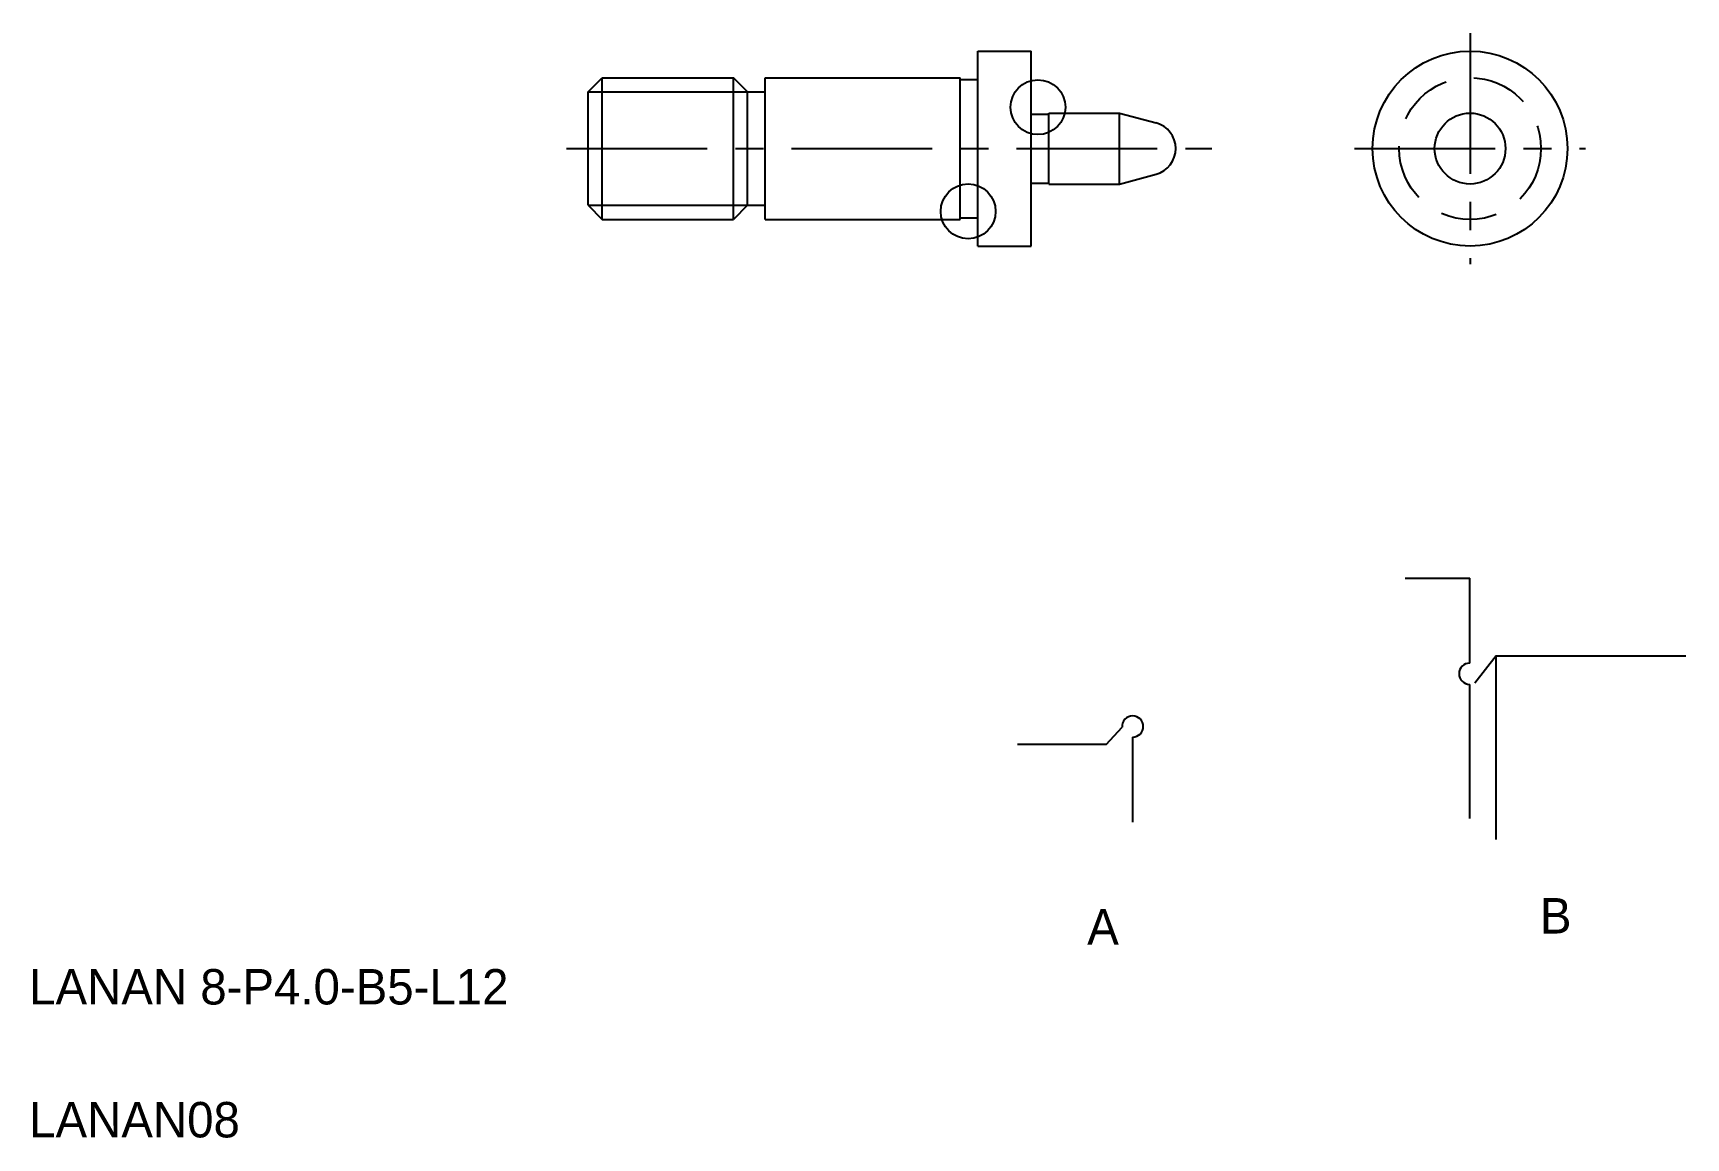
# Model space of a CAD drawing. Extents: x 5.2 to 98.5, y 5 to 67.3.
import ezdxf

# ---------------------------------------------------------------- set-up
doc = ezdxf.new("R2010")
doc.units = 0
doc.header["$LTSCALE"] = 0.25
doc.linetypes.add('CENTER', pattern=[50.8, 31.75, -6.35, 6.35, -6.35])
doc.linetypes.add('DASHED', pattern=[19.05, 12.7, -6.35])
doc.layers.get('0').update_dxf_attribs({"linetype": 'CONTINUOUS'})
doc.layers.add('CENTER', color=1, linetype='CENTER')

msp = doc.modelspace()

# ---------------------------------------------------------------- linework, layer by layer
at = {"linetype": 'CONTINUOUS'}
for p, q in [((58.553783, 55.292544), (58.553783, 66.292544)), ((58.553783, 66.292544), (61.553783, 66.292544)), ((61.553783, 55.292544), (61.553783, 66.292544)), ((36.553783, 63.992544), (37.353784, 64.792544)), ((37.353784, 56.792544), (37.353784, 64.792544)), ((37.353784, 64.792544), (44.753782, 64.792544)), ((45.553783, 63.992544), (44.753782, 64.792544)), ((44.753782, 56.792544), (44.753782, 64.792544)), ((46.553783, 56.792544), (46.553783, 64.792544)), ((46.553783, 64.792544), (57.553781, 64.792544)), ((57.553781, 56.792544), (57.553781, 64.792544)), ((57.553781, 64.692544), (58.553781, 64.692544)), ((36.553783, 57.592544), (36.553783, 63.992544)), ((45.553783, 57.592544), (45.553783, 63.992544)), ((61.553783, 62.742544), (62.553783, 62.742544)), ((62.553783, 58.792544), (62.553783, 62.792544)), ((62.553783, 62.792544), (66.553783, 62.792544)), ((66.553783, 58.792544), (66.553783, 62.792544)), ((66.553783, 62.792544), (68.61056, 62.241432)), ((61.553783, 58.842544), (62.553783, 58.842544)), ((62.553783, 58.792544), (66.553783, 58.792544)), ((66.553783, 58.792544), (68.61056, 59.343655)), ((36.553783, 57.592544), (37.353784, 56.792544)), ((45.553783, 57.592544), (44.753782, 56.792544)), ((37.353784, 56.792544), (44.753782, 56.792544)), ((46.553783, 56.792544), (57.553781, 56.792544)), ((57.553781, 56.892544), (58.553781, 56.892544)), ((58.553783, 55.292544), (61.553783, 55.292544)), ((82.675007, 36.562042), (86.315925, 36.562042)), ((86.315925, 31.760021), (86.315925, 36.562042)), ((87.815925, 21.812687), (87.815925, 32.178771)), ((87.815925, 32.178771), (98.521364, 32.178771)), ((86.315925, 22.986118), (86.315925, 30.560021)), ((65.788356, 27.165562), (60.783626, 27.165562)), ((67.288356, 27.584312), (67.288356, 22.78229))]:
    msp.add_line(p, q, dxfattribs=at)
at = {"color": 3, "linetype": 'CONTINUOUS'}
for p, q in [((36.553783, 63.992544), (45.553783, 63.992544)), ((36.553783, 57.592544), (45.553783, 57.592544))]:
    msp.add_line(p, q, dxfattribs=at)
at = {"color": 7, "linetype": 'CONTINUOUS'}
for p, q in [((45.553783, 63.992544), (46.553783, 63.992544)), ((45.553783, 57.592544), (46.553783, 57.592544))]:
    msp.add_line(p, q, dxfattribs=at)
for p, q in [((59.303783, 55.292544), (59.303783, 55.292644)), ((60.053783, 55.292544), (60.053883, 55.292544)), ((87.815925, 32.178771), (86.612981, 30.638704)), ((65.788356, 27.165562), (66.690115, 28.13871))]:
    msp.add_line(p, q)
at = {"linetype": 'CONTINUOUS'}
for radius in [5.5, 2]:
    msp.add_circle((86.334945, 60.792544), radius, dxfattribs=at)
at = {"color": 3}
for centre in [(61.945994, 63.125172), (58.004909, 57.248207)]:
    msp.add_circle(centre, 1.547713, dxfattribs=at)
at = {"color": 3, "linetype": 'DASHED'}
msp.add_circle((86.334945, 60.792544), 4, dxfattribs=at)
at = {"linetype": 'CONTINUOUS'}
msp.add_arc((68.222331, 60.792544), 1.5, 284.999999, 75.000001, dxfattribs=at)
for centre, start, end in [((86.315948, 31.160021), 90.002238, 269.997762), ((67.288379, 28.184312), 90.002238, 184.358861), ((67.288332, 28.184312), 270.002238, 89.997762)]:
    msp.add_arc(centre, 0.6, start, end)
at = {"layer": 'CENTER', "color": 1, "linetype": 'CENTER'}
for p, q in [((86.334945, 67.308544), (86.334945, 54.276544)), ((35.338254, 60.792544), (71.757024, 60.792544)), ((79.818945, 60.792544), (92.850945, 60.792544))]:
    msp.add_line(p, q, dxfattribs=at)

# ---------------------------------------------------------------- texts
for s, p in [('A', (64.724884, 15.882103)), ('B', (90.278266, 16.504931)), ('LANAN 8-P4.0-B5-L12', (5, 12.5)), ('LANAN08', (5, 5))]:
    msp.add_text(s, height=2).set_placement(p)

doc.saveas('drawing.dxf')
